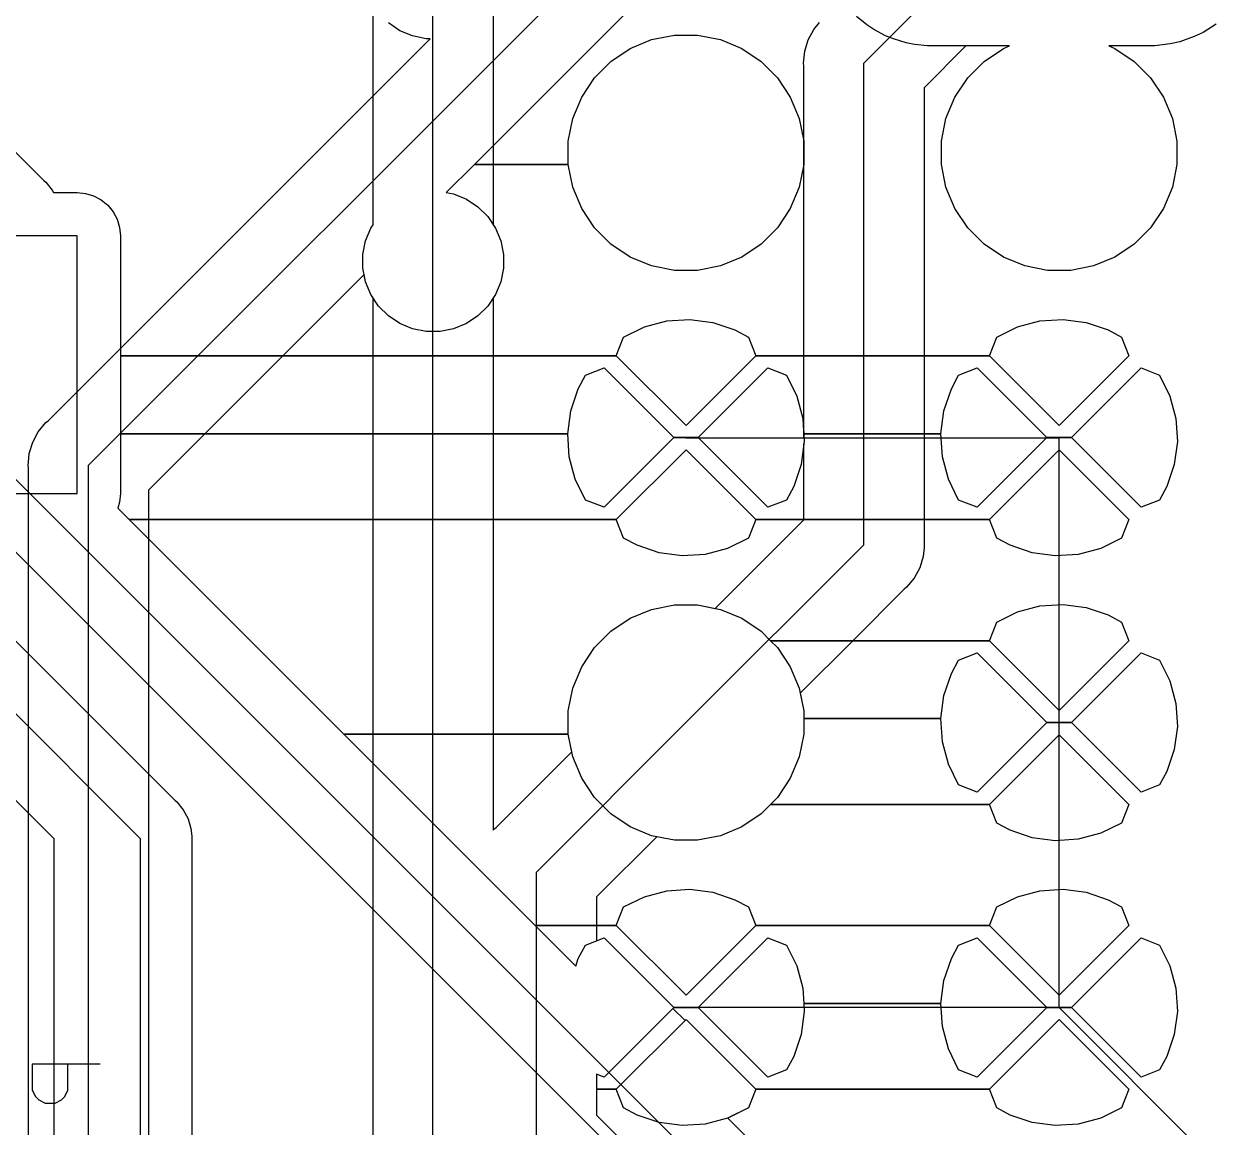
# Model space of a CAD drawing. Extents: x 169 to 33241, y 66 to 35500.
# Drawn here: x 14069 to 20966, y 18074 to 24479 of the extents above; entities that cross this region are included whole.
import ezdxf

# ---------------------------------------------------------------- set-up
doc = ezdxf.new("R2010")
doc.units = 0

msp = doc.modelspace()

# ---------------------------------------------------------------- linework, layer by layer
at = {"layer": 'Layer 1'}
for p, q in [((17912, 25383), (14444, 21916)), ((18944, 24251), (20077, 25383)), ((16444, 23100), (16444, 24800)), ((17742.4, 24721.2), (16684.2, 23663)), ((16096.5, 23312), (16096.5, 24588)), ((16793.4, 24588), (16793.4, 23663)), ((16251.9, 24438.9), (16185.2, 24483.5)), ((18653.8, 24445.7), (18686.5, 24485.5)), ((18961.3, 24473.1), (18901.7, 24522.1)), ((16326.1, 24408.2), (16251.9, 24438.9)), ((18621.5, 24385.2), (18653.8, 24445.7)), ((19002.1, 24445.9), (18961.3, 24473.1)), ((19070.1, 24409.5), (19002.1, 24445.9)), ((20912.6, 24429.1), (20861.6, 24404.3)), ((20912.6, 24429.1), (20861.6, 24404.3)), ((20987.8, 24477.1), (20912.6, 24429.1)), ((20987.8, 24477.1), (20912.6, 24429.1)), ((14210.7, 22175), (16428.2, 24392.5)), ((16404.8, 24392.5), (16326.1, 24408.2)), ((16428.2, 24392.5), (16404.8, 24392.5)), ((17588.7, 24335.6), (17713, 24387.1)), ((17588.7, 24335.6), (17713, 24387.1)), ((17713, 24387.1), (17845, 24413.4)), ((17713, 24387.1), (17845, 24413.4)), ((17845, 24413.4), (17979.5, 24413.4)), ((17845, 24413.4), (17979.5, 24413.4)), ((17979.5, 24413.4), (18111.5, 24387.1)), ((17979.5, 24413.4), (18111.5, 24387.1)), ((18111.5, 24387.1), (18235.8, 24335.6)), ((18111.5, 24387.1), (18235.8, 24335.6)), ((18601.6, 24319.5), (18621.5, 24385.2)), ((19115.4, 24390.7), (19070.1, 24409.5)), ((19189.3, 24368.3), (19115.4, 24390.7)), ((19237.3, 24358.8), (19189.3, 24368.3)), ((19314.1, 24351.2), (19237.3, 24358.8)), ((19536.5, 24350), (19293.4, 24106.9)), ((19338.6, 24350), (19314.1, 24351.2)), ((19788.7, 24350), (19338.6, 24350)), ((19788.7, 24350), (19536.5, 24350)), ((19754.1, 24335.6), (19788.7, 24350)), ((19754.1, 24335.6), (19788.7, 24350)), ((20605.4, 24350), (20366.5, 24350)), ((20366.5, 24350), (20401.2, 24335.6)), ((20605.4, 24350), (20366.5, 24350)), ((20366.5, 24350), (20401.2, 24335.6)), ((20633.7, 24351.6), (20605.4, 24350)), ((20633.7, 24351.6), (20605.4, 24350)), ((20722.4, 24361.7), (20633.7, 24351.6)), ((20722.4, 24361.7), (20633.7, 24351.6)), ((20777.6, 24374.5), (20722.4, 24361.7)), ((20777.6, 24374.5), (20722.4, 24361.7)), ((20861.6, 24404.3), (20777.6, 24374.5)), ((20861.6, 24404.3), (20777.6, 24374.5)), ((17476.8, 24260.9), (17588.7, 24335.6)), ((17476.8, 24260.9), (17588.7, 24335.6)), ((18235.8, 24335.6), (18347.7, 24260.9)), ((18235.8, 24335.6), (18347.7, 24260.9)), ((18594.8, 24251.2), (18601.6, 24319.5)), ((19642.2, 24260.9), (19754.1, 24335.6)), ((19642.2, 24260.9), (19754.1, 24335.6)), ((20401.2, 24335.6), (20513, 24260.9)), ((20401.2, 24335.6), (20513, 24260.9)), ((17381.7, 24165.7), (17476.8, 24260.9)), ((17381.7, 24165.7), (17476.8, 24260.9)), ((18347.7, 24260.9), (18442.8, 24165.7)), ((18347.7, 24260.9), (18442.8, 24165.7)), ((18596.5, 24234.1), (18594.8, 24251.2)), ((18596.5, 22080.5), (18596.5, 24234.1)), ((18944, 21455), (18944, 24251)), ((19547, 24165.7), (19642.2, 24260.9)), ((19547, 24165.7), (19642.2, 24260.9)), ((20513, 24260.9), (20608.2, 24165.7)), ((20513, 24260.9), (20608.2, 24165.7)), ((17306.9, 24053.9), (17381.7, 24165.7)), ((17306.9, 24053.9), (17381.7, 24165.7)), ((18442.8, 24165.7), (18517.6, 24053.9)), ((18442.8, 24165.7), (18517.6, 24053.9)), ((19472.3, 24053.9), (19547, 24165.7)), ((19472.3, 24053.9), (19547, 24165.7)), ((20608.2, 24165.7), (20682.9, 24053.9)), ((20608.2, 24165.7), (20682.9, 24053.9)), ((19293.4, 24106.9), (19293.4, 22551.9)), ((17255.4, 23929.6), (17306.9, 24053.9)), ((17255.4, 23929.6), (17306.9, 24053.9)), ((18517.6, 24053.9), (18569.1, 23929.6)), ((18517.6, 24053.9), (18569.1, 23929.6)), ((19420.8, 23929.6), (19472.3, 24053.9)), ((19420.8, 23929.6), (19472.3, 24053.9)), ((20682.9, 24053.9), (20734.4, 23929.6)), ((20682.9, 24053.9), (20734.4, 23929.6)), ((17229.2, 23797.6), (17255.4, 23929.6)), ((17229.2, 23797.6), (17255.4, 23929.6)), ((18569.1, 23929.6), (18595.3, 23797.6)), ((18569.1, 23929.6), (18595.3, 23797.6)), ((19394.5, 23797.6), (19420.8, 23929.6)), ((19394.5, 23797.6), (19420.8, 23929.6)), ((20734.4, 23929.6), (20760.7, 23797.6)), ((20734.4, 23929.6), (20760.7, 23797.6)), ((13953.5, 23801.2), (14186.3, 23568.4)), ((17229.2, 23663), (17229.2, 23797.6)), ((17229.2, 23663), (17229.2, 23797.6)), ((18595.3, 23797.6), (18595.3, 23663)), ((18595.3, 23797.6), (18595.3, 23663)), ((19394.5, 23663), (19394.5, 23797.6)), ((19394.5, 23663), (19394.5, 23797.6)), ((20760.7, 23797.6), (20760.7, 23663)), ((20760.7, 23797.6), (20760.7, 23663)), ((16684.2, 23663), (16521.4, 23500.3)), ((16684.2, 23663), (17229.2, 23663)), ((17229.2, 23663), (16684.2, 23663)), ((16793.4, 23663), (17229.2, 23663)), ((17229.2, 23663), (16793.4, 23663)), ((16793.4, 23663), (16793.4, 23312)), ((17255.4, 23531.1), (17229.2, 23663)), ((17255.4, 23531.1), (17229.2, 23663)), ((18595.3, 23663), (18569.1, 23531.1)), ((18595.3, 23663), (18569.1, 23531.1)), ((19420.8, 23531.1), (19394.5, 23663)), ((19420.8, 23531.1), (19394.5, 23663)), ((20760.7, 23663), (20734.4, 23531.1)), ((20760.7, 23663), (20734.4, 23531.1)), ((14186.3, 23568.4), (14197.7, 23559.1)), ((14197.7, 23559.1), (14235.1, 23513.5)), ((17306.9, 23406.8), (17255.4, 23531.1)), ((17306.9, 23406.8), (17255.4, 23531.1)), ((18569.1, 23531.1), (18517.6, 23406.8)), ((18569.1, 23531.1), (18517.6, 23406.8)), ((19472.3, 23406.8), (19420.8, 23531.1)), ((19472.3, 23406.8), (19420.8, 23531.1)), ((20734.4, 23531.1), (20682.9, 23406.8)), ((20734.4, 23531.1), (20682.9, 23406.8)), ((14235.1, 23513.5), (14242.7, 23499.2)), ((14242.7, 23499.2), (14378.8, 23499.2)), ((14378.8, 23499.2), (14427.8, 23494.4)), ((14427.8, 23494.4), (14474.9, 23480.1)), ((14474.9, 23480.1), (14518.4, 23456.9)), ((14518.4, 23456.9), (14556.4, 23425.7)), ((16521.4, 23500.3), (16563.8, 23491.8)), ((16563.8, 23491.8), (16638, 23461.1)), ((16638, 23461.1), (16704.7, 23416.5)), ((14556.4, 23425.7), (14587.7, 23387.6)), ((14587.7, 23387.6), (14610.9, 23344.2)), ((16704.7, 23416.5), (16761.4, 23359.8)), ((17381.7, 23294.9), (17306.9, 23406.8)), ((17381.7, 23294.9), (17306.9, 23406.8)), ((18517.6, 23406.8), (18442.8, 23294.9)), ((18517.6, 23406.8), (18442.8, 23294.9)), ((19547, 23294.9), (19472.3, 23406.8)), ((19547, 23294.9), (19472.3, 23406.8)), ((20682.9, 23406.8), (20608.2, 23294.9)), ((20682.9, 23406.8), (20608.2, 23294.9)), ((14610.9, 23344.2), (14625.2, 23297)), ((16083.8, 23293), (16096.5, 23312)), ((16761.4, 23359.8), (16806, 23293)), ((16793.4, 23312), (16806, 23293)), ((14378.8, 23248), (13591.4, 23248)), ((14378.8, 23248), (13591.4, 23248)), ((14378.8, 21752), (14378.8, 23248)), ((14378.8, 21752), (14378.8, 23248)), ((14625.2, 23297), (14630, 23248)), ((14630, 23248), (14630, 22551.9)), ((16053.1, 23218.9), (16083.8, 23293)), ((16806, 23293), (16836.8, 23218.9)), ((16806, 23293), (16836.8, 23218.9)), ((17476.8, 23199.7), (17381.7, 23294.9)), ((17476.8, 23199.7), (17381.7, 23294.9)), ((18442.8, 23294.9), (18347.7, 23199.7)), ((18442.8, 23294.9), (18347.7, 23199.7)), ((19642.2, 23199.7), (19547, 23294.9)), ((19642.2, 23199.7), (19547, 23294.9)), ((20608.2, 23294.9), (20513, 23199.7)), ((20608.2, 23294.9), (20513, 23199.7)), ((16037.5, 23140.1), (16053.1, 23218.9)), ((16836.8, 23218.9), (16852.4, 23140.1)), ((16836.8, 23218.9), (16852.4, 23140.1)), ((17588.7, 23125), (17476.8, 23199.7)), ((17588.7, 23125), (17476.8, 23199.7)), ((18347.7, 23199.7), (18235.8, 23125)), ((18347.7, 23199.7), (18235.8, 23125)), ((19754.1, 23125), (19642.2, 23199.7)), ((19754.1, 23125), (19642.2, 23199.7)), ((20513, 23199.7), (20401.2, 23125)), ((20513, 23199.7), (20401.2, 23125)), ((16037.5, 23059.9), (16037.5, 23140.1)), ((16852.4, 23140.1), (16852.4, 23059.9)), ((16852.4, 23140.1), (16852.4, 23059.9)), ((17713, 23073.5), (17588.7, 23125)), ((17713, 23073.5), (17588.7, 23125)), ((18235.8, 23125), (18111.5, 23073.5)), ((18235.8, 23125), (18111.5, 23073.5)), ((19878.4, 23073.5), (19754.1, 23125)), ((19878.4, 23073.5), (19754.1, 23125)), ((20401.2, 23125), (20276.9, 23073.5)), ((20401.2, 23125), (20276.9, 23073.5)), ((16053.1, 22981.1), (16037.5, 23059.9)), ((16444, 15276), (16444, 23100)), ((16852.4, 23059.9), (16836.8, 22981.1)), ((16852.4, 23059.9), (16836.8, 22981.1)), ((17845, 23047.2), (17713, 23073.5)), ((17845, 23047.2), (17713, 23073.5)), ((17979.5, 23047.2), (17845, 23047.2)), ((17979.5, 23047.2), (17845, 23047.2)), ((18111.5, 23073.5), (17979.5, 23047.2)), ((18111.5, 23073.5), (17979.5, 23047.2)), ((20010.3, 23047.2), (19878.4, 23073.5)), ((20010.3, 23047.2), (19878.4, 23073.5)), ((20144.9, 23047.2), (20010.3, 23047.2)), ((20144.9, 23047.2), (20010.3, 23047.2)), ((20276.9, 23073.5), (20144.9, 23047.2)), ((20276.9, 23073.5), (20144.9, 23047.2)), ((16044.7, 23023.5), (14793.4, 21772.2)), ((16053.1, 22981.1), (16044.7, 23023.5)), ((16083.8, 22907), (16053.1, 22981.1)), ((16083.8, 22907), (16053.1, 22981.1)), ((16836.8, 22981.1), (16806, 22907)), ((16836.8, 22981.1), (16806, 22907)), ((16096.5, 22888), (16083.8, 22907)), ((16128.4, 22840.2), (16083.8, 22907)), ((16806, 22907), (16761.4, 22840.2)), ((16806, 22907), (16793.4, 22888)), ((16096.5, 15293.5), (16096.5, 22888)), ((16185.2, 22783.5), (16128.4, 22840.2)), ((16761.4, 22840.2), (16704.7, 22783.5)), ((16793.4, 22888), (16793.4, 22551.9)), ((16251.9, 22738.9), (16185.2, 22783.5)), ((16704.7, 22783.5), (16638, 22738.9)), ((17801.1, 22754.1), (17935.3, 22762.8)), ((17801.1, 22754.1), (17935.3, 22762.8)), ((17935.3, 22762.8), (18068.7, 22745.1)), ((17935.3, 22762.8), (18068.7, 22745.1)), ((19966.4, 22754.1), (20100.7, 22762.8)), ((19966.4, 22754.1), (20100.7, 22762.8)), ((20100.7, 22762.8), (20234.1, 22745.1)), ((20100.7, 22762.8), (20234.1, 22745.1)), ((16326.1, 22708.2), (16251.9, 22738.9)), ((16404.8, 22692.5), (16326.1, 22708.2)), ((16485.1, 22692.5), (16404.8, 22692.5)), ((16563.8, 22708.2), (16485.1, 22692.5)), ((16638, 22738.9), (16563.8, 22708.2)), ((17550.3, 22660), (17671.1, 22719.4)), ((17550.3, 22660), (17671.1, 22719.4)), ((17671.1, 22719.4), (17801.1, 22754.1)), ((17671.1, 22719.4), (17801.1, 22754.1)), ((18068.7, 22745.1), (18196.1, 22701.7)), ((18068.7, 22745.1), (18196.1, 22701.7)), ((18196.1, 22701.7), (18274.2, 22660)), ((18196.1, 22701.7), (18274.2, 22660)), ((19715.7, 22660), (19836.4, 22719.4)), ((19715.7, 22660), (19836.4, 22719.4)), ((19836.4, 22719.4), (19966.4, 22754.1)), ((19836.4, 22719.4), (19966.4, 22754.1)), ((20234.1, 22745.1), (20361.5, 22701.7)), ((20234.1, 22745.1), (20361.5, 22701.7)), ((20361.5, 22701.7), (20439.5, 22660)), ((20361.5, 22701.7), (20439.5, 22660)), ((17507.9, 22551.9), (17550.3, 22660)), ((17507.9, 22551.9), (17550.3, 22660)), ((18274.2, 22660), (18316.6, 22551.9)), ((18274.2, 22660), (18316.6, 22551.9)), ((19673.2, 22551.9), (19715.7, 22660)), ((19673.2, 22551.9), (19715.7, 22660)), ((20439.5, 22660), (20482, 22551.9)), ((20439.5, 22660), (20482, 22551.9)), ((14630, 22551.9), (17507.9, 22551.9)), ((17507.9, 22551.9), (14630, 22551.9)), ((14630, 22551.9), (14630, 22099.9)), ((16793.4, 22551.9), (17507.9, 22551.9)), ((17507.9, 22551.9), (16793.4, 22551.9)), ((16793.4, 22551.9), (16793.4, 22099.9)), ((17912.3, 22147.5), (17507.9, 22551.9)), ((17912.3, 22147.5), (17507.9, 22551.9)), ((18316.6, 22551.9), (17912.3, 22147.5)), ((18316.6, 22551.9), (17912.3, 22147.5)), ((18316.6, 22551.9), (19673.2, 22551.9)), ((19673.2, 22551.9), (18316.6, 22551.9)), ((19293.4, 22551.9), (19673.2, 22551.9)), ((19673.2, 22551.9), (19293.4, 22551.9)), ((19293.4, 22551.9), (19293.4, 22099.9)), ((20077.6, 22147.5), (19673.2, 22551.9)), ((20077.6, 22147.5), (19673.2, 22551.9)), ((20482, 22551.9), (20077.6, 22147.5)), ((20482, 22551.9), (20077.6, 22147.5)), ((17287.3, 22360.6), (17329.1, 22438.7)), ((17287.3, 22360.6), (17329.1, 22438.7)), ((17329.1, 22438.7), (17437.2, 22481.1)), ((17329.1, 22438.7), (17437.2, 22481.1)), ((17437.2, 22481.1), (17841.6, 22076.8)), ((17437.2, 22481.1), (17841.6, 22076.8)), ((17983, 22076.8), (18387.3, 22481.1)), ((17983, 22076.8), (18387.3, 22481.1)), ((18387.3, 22481.1), (18495.5, 22438.7)), ((18387.3, 22481.1), (18495.5, 22438.7)), ((18495.5, 22438.7), (18554.9, 22318)), ((18495.5, 22438.7), (18554.9, 22318)), ((19452.7, 22360.6), (19494.4, 22438.7)), ((19452.7, 22360.6), (19494.4, 22438.7)), ((19494.4, 22438.7), (19602.5, 22481.1)), ((19494.4, 22438.7), (19602.5, 22481.1)), ((19602.5, 22481.1), (20006.9, 22076.8)), ((19602.5, 22481.1), (20006.9, 22076.8)), ((20148.3, 22076.8), (20552.7, 22481.1)), ((20148.3, 22076.8), (20552.7, 22481.1)), ((20552.7, 22481.1), (20660.8, 22438.7)), ((20552.7, 22481.1), (20660.8, 22438.7)), ((20660.8, 22438.7), (20720.2, 22318)), ((20660.8, 22438.7), (20720.2, 22318)), ((17244, 22233.2), (17287.3, 22360.6)), ((17244, 22233.2), (17287.3, 22360.6)), ((19409.3, 22233.2), (19452.7, 22360.6)), ((19409.3, 22233.2), (19452.7, 22360.6)), ((18554.9, 22318), (18589.6, 22188)), ((18554.9, 22318), (18589.6, 22188)), ((20720.2, 22318), (20754.9, 22188)), ((20720.2, 22318), (20754.9, 22188)), ((17226.3, 22099.9), (17244, 22233.2)), ((17226.3, 22099.9), (17244, 22233.2)), ((19391.6, 22099.9), (19409.3, 22233.2)), ((19391.6, 22099.9), (19409.3, 22233.2)), ((14153.8, 22111), (14197.4, 22164.1)), ((14197.4, 22164.1), (14210.7, 22175)), ((18589.6, 22188), (18596.5, 22080.5)), ((18589.6, 22188), (18595.3, 22099.9)), ((20754.9, 22188), (20763.6, 22053.7)), ((20754.9, 22188), (20763.6, 22053.7)), ((14121.5, 22050.5), (14153.8, 22111)), ((14630, 22099.9), (17226.3, 22099.9)), ((17226.3, 22099.9), (14630, 22099.9)), ((14630, 22099.9), (14630, 21752)), ((16793.4, 22099.9), (17226.3, 22099.9)), ((17226.3, 22099.9), (16793.4, 22099.9)), ((16793.4, 22099.9), (16793.4, 21601.7)), ((17235, 21965.6), (17226.3, 22099.9)), ((17235, 21965.6), (17226.3, 22099.9)), ((17841.6, 22076.8), (17437.2, 21672.4)), ((17841.6, 22076.8), (17437.2, 21672.4)), ((17841.6, 22076.8), (17983, 22076.8)), ((17983, 22076.8), (17841.6, 22076.8)), ((17912, 22076), (18524, 22076)), ((18387.3, 21672.4), (17983, 22076.8)), ((18387.3, 21672.4), (17983, 22076.8)), ((18524, 22076), (20077, 22076)), ((18595.3, 22099.9), (19391.6, 22099.9)), ((19391.6, 22099.9), (18595.3, 22099.9)), ((18595.3, 22099.9), (18598.2, 22053.7)), ((19293.4, 22099.9), (19391.6, 22099.9)), ((19391.6, 22099.9), (19293.4, 22099.9)), ((19293.4, 22099.9), (19293.4, 21601.7)), ((19400.3, 21965.6), (19391.6, 22099.9)), ((19400.3, 21965.6), (19391.6, 22099.9)), ((20006.9, 22076.8), (19602.5, 21672.4)), ((20006.9, 22076.8), (19602.5, 21672.4)), ((20006.9, 22076.8), (20148.3, 22076.8)), ((20148.3, 22076.8), (20006.9, 22076.8)), ((20006.9, 22076.8), (20148.3, 22076.8)), ((20148.3, 22076.8), (20006.9, 22076.8)), ((20077, 20423), (20077, 22076)), ((20552.7, 21672.4), (20148.3, 22076.8)), ((20552.7, 21672.4), (20148.3, 22076.8)), ((14101.6, 21984.8), (14121.5, 22050.5)), ((17507.9, 21601.7), (17912.3, 22006.1)), ((17507.9, 21601.7), (17912.3, 22006.1)), ((17912.3, 22006.1), (18316.6, 21601.7)), ((17912.3, 22006.1), (18316.6, 21601.7)), ((18598.2, 22053.7), (18580.6, 21920.3)), ((18596.5, 22040.6), (18580.6, 21920.3)), ((18596.5, 21600.2), (18596.5, 22040.6)), ((19673.2, 21601.7), (20077.6, 22006.1)), ((19673.2, 21601.7), (20077.6, 22006.1)), ((20077.6, 22006.1), (20482, 21601.7)), ((20077.6, 22006.1), (20482, 21601.7)), ((20763.6, 22053.7), (20745.9, 21920.3)), ((20763.6, 22053.7), (20745.9, 21920.3)), ((14094.8, 21916.5), (14096.5, 21933.6)), ((14096.5, 21933.7), (14101.6, 21984.8)), ((14096.5, 21933.6), (14096.5, 21933.7)), ((17269.7, 21835.6), (17235, 21965.6)), ((17269.7, 21835.6), (17235, 21965.6)), ((19435, 21835.6), (19400.3, 21965.6)), ((19435, 21835.6), (19400.3, 21965.6)), ((13985, 21873), (18742, 17116)), ((14096.5, 21899.4), (14094.8, 21916.5)), ((14096.5, 9805.2), (14096.5, 21899.4)), ((14444, 21916), (14444, 3200)), ((18580.6, 21920.3), (18537.2, 21792.9)), ((18580.6, 21920.3), (18537.2, 21792.9)), ((20745.9, 21920.3), (20702.6, 21792.9)), ((20745.9, 21920.3), (20702.6, 21792.9)), ((17329.1, 21714.9), (17269.7, 21835.6)), ((17329.1, 21714.9), (17269.7, 21835.6)), ((19494.4, 21714.9), (19435, 21835.6)), ((19494.4, 21714.9), (19435, 21835.6)), ((13591.4, 21752), (14378.8, 21752)), ((13591.4, 21752), (14378.8, 21752)), ((14630, 21752), (14625.2, 21703)), ((14793.4, 21772.2), (14793.4, 10222.3)), ((18537.2, 21792.9), (18495.5, 21714.9)), ((18537.2, 21792.9), (18495.5, 21714.9)), ((20702.6, 21792.9), (20660.8, 21714.9)), ((20702.6, 21792.9), (20660.8, 21714.9)), ((14625.2, 21703), (14614.4, 21667.5)), ((14614.4, 21667.5), (14680.2, 21601.7)), ((17437.2, 21672.4), (17329.1, 21714.9)), ((17437.2, 21672.4), (17329.1, 21714.9)), ((18495.5, 21714.9), (18387.3, 21672.4)), ((18495.5, 21714.9), (18387.3, 21672.4)), ((19602.5, 21672.4), (19494.4, 21714.9)), ((19602.5, 21672.4), (19494.4, 21714.9)), ((20660.8, 21714.9), (20552.7, 21672.4)), ((20660.8, 21714.9), (20552.7, 21672.4)), ((13294.2, 21623.9), (14946.1, 19972)), ((14680.2, 21601.7), (17507.9, 21601.7)), ((17507.9, 21601.7), (14680.2, 21601.7)), ((14680.2, 21601.7), (15925.9, 20356)), ((16793.4, 21601.7), (17507.9, 21601.7)), ((17507.9, 21601.7), (16793.4, 21601.7)), ((16793.4, 21601.7), (16793.4, 19798.6)), ((17550.3, 21493.6), (17507.9, 21601.7)), ((17550.3, 21493.6), (17507.9, 21601.7)), ((18082.2, 21085.9), (18596.5, 21600.2)), ((18316.6, 21601.7), (18274.2, 21493.6)), ((18316.6, 21601.7), (18274.2, 21493.6)), ((18316.6, 21601.7), (19673.2, 21601.7)), ((19673.2, 21601.7), (18316.6, 21601.7)), ((19293.4, 21601.7), (19673.2, 21601.7)), ((19673.2, 21601.7), (19293.4, 21601.7)), ((19293.4, 21601.7), (19293.4, 21473)), ((19715.7, 21493.6), (19673.2, 21601.7)), ((19715.7, 21493.6), (19673.2, 21601.7)), ((20482, 21601.7), (20439.5, 21493.6)), ((20482, 21601.7), (20439.5, 21493.6)), ((12494, 21500), (14244, 19750)), ((12994, 21500), (14744, 19750)), ((17677.4, 17758.2), (13934.8, 21500.8)), ((17628.4, 21451.8), (17550.3, 21493.6)), ((17628.4, 21451.8), (17550.3, 21493.6)), ((17755.8, 21408.5), (17628.4, 21451.8)), ((17755.8, 21408.5), (17628.4, 21451.8)), ((17912, 20423), (18944, 21455)), ((18274.2, 21493.6), (18153.4, 21434.2)), ((18274.2, 21493.6), (18153.4, 21434.2)), ((19293.4, 21473), (19295, 21455.9)), ((19295, 21455.9), (19293.4, 21438.8)), ((19793.8, 21451.8), (19715.7, 21493.6)), ((19793.8, 21451.8), (19715.7, 21493.6)), ((19921.1, 21408.5), (19793.8, 21451.8)), ((19921.1, 21408.5), (19793.8, 21451.8)), ((20439.5, 21493.6), (20318.8, 21434.2)), ((20439.5, 21493.6), (20318.8, 21434.2)), ((17889.2, 21390.8), (17755.8, 21408.5)), ((17889.2, 21390.8), (17755.8, 21408.5)), ((18023.4, 21399.5), (17889.2, 21390.8)), ((18023.4, 21399.5), (17889.2, 21390.8)), ((18153.4, 21434.2), (18023.4, 21399.5)), ((18153.4, 21434.2), (18023.4, 21399.5)), ((19288.3, 21387.6), (19268.4, 21321.9)), ((19293.4, 21438.8), (19288.3, 21387.6)), ((19293.4, 21438.8), (19293.4, 21438.8)), ((20054.5, 21390.8), (19921.1, 21408.5)), ((20054.5, 21390.8), (19921.1, 21408.5)), ((20188.8, 21399.5), (20054.5, 21390.8)), ((20188.8, 21399.5), (20054.5, 21390.8)), ((20318.8, 21434.2), (20188.8, 21399.5)), ((20318.8, 21434.2), (20188.8, 21399.5)), ((19268.4, 21321.9), (19236, 21261.4)), ((19236, 21261.4), (19192.5, 21208.3)), ((19179.2, 21197.4), (18880.1, 20898.3)), ((19192.5, 21208.3), (19179.2, 21197.4)), ((17713, 21080), (17845, 21106.3)), ((17713, 21080), (17845, 21106.3)), ((17845, 21106.3), (17979.5, 21106.3)), ((17845, 21106.3), (17979.5, 21106.3)), ((17979.5, 21106.3), (18082.2, 21085.9)), ((17979.5, 21106.3), (18111.5, 21080)), ((19966.4, 21100.5), (20100.7, 21109.2)), ((19966.4, 21100.5), (20100.7, 21109.2)), ((20100.7, 21109.2), (20234.1, 21091.5)), ((20100.7, 21109.2), (20234.1, 21091.5)), ((17588.7, 21028.6), (17713, 21080)), ((17588.7, 21028.6), (17713, 21080)), ((18111.5, 21080), (18235.8, 21028.6)), ((19715.7, 21006.4), (19836.4, 21065.8)), ((19715.7, 21006.4), (19836.4, 21065.8)), ((19836.4, 21065.8), (19966.4, 21100.5)), ((19836.4, 21065.8), (19966.4, 21100.5)), ((20234.1, 21091.5), (20361.5, 21048.2)), ((20234.1, 21091.5), (20361.5, 21048.2)), ((20361.5, 21048.2), (20439.5, 21006.4)), ((20361.5, 21048.2), (20439.5, 21006.4)), ((17476.8, 20953.8), (17588.7, 21028.6)), ((17476.8, 20953.8), (17588.7, 21028.6)), ((18235.8, 21028.6), (18347.7, 20953.8)), ((19673.2, 20898.3), (19715.7, 21006.4)), ((19673.2, 20898.3), (19715.7, 21006.4)), ((20439.5, 21006.4), (20482, 20898.3)), ((20439.5, 21006.4), (20482, 20898.3)), ((17381.7, 20858.7), (17476.8, 20953.8)), ((17381.7, 20858.7), (17476.8, 20953.8)), ((18347.7, 20953.8), (18403.2, 20898.3)), ((18403.2, 20898.3), (19673.2, 20898.3)), ((19673.2, 20898.3), (18403.2, 20898.3)), ((18403.2, 20898.3), (18442.8, 20858.7)), ((18880.1, 20898.3), (18574.9, 20593.1)), ((18880.1, 20898.3), (19673.2, 20898.3)), ((19673.2, 20898.3), (18880.1, 20898.3)), ((20077.6, 20493.9), (19673.2, 20898.3)), ((20077.6, 20493.9), (19673.2, 20898.3)), ((20482, 20898.3), (20077.6, 20493.9)), ((20482, 20898.3), (20077.6, 20493.9)), ((17306.9, 20746.8), (17381.7, 20858.7)), ((17306.9, 20746.8), (17381.7, 20858.7)), ((18442.8, 20858.7), (18517.6, 20746.8)), ((19494.4, 20785.1), (19602.5, 20827.6)), ((19494.4, 20785.1), (19602.5, 20827.6)), ((19602.5, 20827.6), (20006.9, 20423.2)), ((19602.5, 20827.6), (20006.9, 20423.2)), ((20148.3, 20423.2), (20552.7, 20827.6)), ((20148.3, 20423.2), (20552.7, 20827.6)), ((20552.7, 20827.6), (20660.8, 20785.1)), ((20552.7, 20827.6), (20660.8, 20785.1)), ((19452.7, 20707.1), (19494.4, 20785.1)), ((19452.7, 20707.1), (19494.4, 20785.1)), ((20660.8, 20785.1), (20720.2, 20664.4)), ((20660.8, 20785.1), (20720.2, 20664.4)), ((17255.4, 20622.5), (17306.9, 20746.8)), ((17255.4, 20622.5), (17306.9, 20746.8)), ((18517.6, 20746.8), (18569.1, 20622.5)), ((19409.3, 20579.7), (19452.7, 20707.1)), ((19409.3, 20579.7), (19452.7, 20707.1)), ((17229.2, 20490.5), (17255.4, 20622.5)), ((17229.2, 20490.5), (17255.4, 20622.5)), ((18569.1, 20622.5), (18595.3, 20490.5)), ((20720.2, 20664.4), (20754.9, 20534.4)), ((20720.2, 20664.4), (20754.9, 20534.4)), ((18574.9, 20593.1), (18595.3, 20490.5)), ((19391.6, 20446.3), (19409.3, 20579.7)), ((19391.6, 20446.3), (19409.3, 20579.7)), ((17229.2, 20356), (17229.2, 20490.5)), ((17229.2, 20356), (17229.2, 20490.5)), ((18595.3, 20490.5), (18595.3, 20446.3)), ((18595.3, 20490.5), (18595.3, 20446.3)), ((20754.9, 20534.4), (20763.6, 20400.1)), ((20754.9, 20534.4), (20763.6, 20400.1)), ((17044, 19555), (17912, 20423)), ((18595.3, 20446.3), (19391.6, 20446.3)), ((19391.6, 20446.3), (18595.3, 20446.3)), ((18595.3, 20446.3), (18595.3, 20356)), ((18595.3, 20446.3), (19391.6, 20446.3)), ((19391.6, 20446.3), (18595.3, 20446.3)), ((18595.3, 20446.3), (18595.3, 20356)), ((19400.3, 20312), (19391.6, 20446.3)), ((19400.3, 20312), (19391.6, 20446.3)), ((20006.9, 20423.2), (19602.5, 20018.9)), ((20006.9, 20423.2), (19602.5, 20018.9)), ((20006.9, 20423.2), (20148.3, 20423.2)), ((20148.3, 20423.2), (20006.9, 20423.2)), ((20006.9, 20423.2), (20148.3, 20423.2)), ((20148.3, 20423.2), (20006.9, 20423.2)), ((20077, 18769), (20077, 20423)), ((20552.7, 20018.9), (20148.3, 20423.2)), ((20552.7, 20018.9), (20148.3, 20423.2)), ((15925.9, 20356), (17229.2, 20356)), ((17229.2, 20356), (15925.9, 20356)), ((15925.9, 20356), (17037.1, 19244.8)), ((17249.6, 20253.3), (17229.2, 20356)), ((17255.4, 20224), (17229.2, 20356)), ((18595.3, 20356), (18569.1, 20224)), ((18595.3, 20356), (18569.1, 20224)), ((19673.2, 19948.1), (20077.6, 20352.5)), ((19673.2, 19948.1), (20077.6, 20352.5)), ((20077.6, 20352.5), (20482, 19948.1)), ((20077.6, 20352.5), (20482, 19948.1)), ((20763.6, 20400.1), (20745.9, 20266.8)), ((20763.6, 20400.1), (20745.9, 20266.8)), ((19435, 20182), (19400.3, 20312)), ((19435, 20182), (19400.3, 20312)), ((16810.7, 19814.4), (17249.6, 20253.3)), ((17306.9, 20099.7), (17255.4, 20224)), ((18569.1, 20224), (18517.6, 20099.7)), ((18569.1, 20224), (18517.6, 20099.7)), ((20745.9, 20266.8), (20702.6, 20139.4)), ((20745.9, 20266.8), (20702.6, 20139.4)), ((19494.4, 20061.3), (19435, 20182)), ((19494.4, 20061.3), (19435, 20182)), ((20702.6, 20139.4), (20660.8, 20061.3)), ((20702.6, 20139.4), (20660.8, 20061.3)), ((17381.7, 19987.8), (17306.9, 20099.7)), ((18517.6, 20099.7), (18442.8, 19987.8)), ((18517.6, 20099.7), (18442.8, 19987.8)), ((19602.5, 20018.9), (19494.4, 20061.3)), ((19602.5, 20018.9), (19494.4, 20061.3)), ((20660.8, 20061.3), (20552.7, 20018.9)), ((20660.8, 20061.3), (20552.7, 20018.9)), ((14946.1, 19972), (14957.5, 19962.6)), ((14957.5, 19962.6), (14994.9, 19917)), ((17476.8, 19892.7), (17381.7, 19987.8)), ((18403.2, 19948.1), (18347.7, 19892.7)), ((18403.2, 19948.1), (18347.7, 19892.7)), ((18442.8, 19987.8), (18403.2, 19948.1)), ((18442.8, 19987.8), (18403.2, 19948.1)), ((18403.2, 19948.1), (19673.2, 19948.1)), ((19673.2, 19948.1), (18403.2, 19948.1)), ((18403.2, 19948.1), (19673.2, 19948.1)), ((19673.2, 19948.1), (18403.2, 19948.1)), ((19715.7, 19840), (19673.2, 19948.1)), ((19715.7, 19840), (19673.2, 19948.1)), ((20482, 19948.1), (20439.5, 19840)), ((20482, 19948.1), (20439.5, 19840)), ((14994.9, 19917), (15022.7, 19865.1)), ((15022.7, 19865.1), (15039.8, 19808.7)), ((17588.7, 19817.9), (17476.8, 19892.7)), ((18347.7, 19892.7), (18235.8, 19817.9)), ((18347.7, 19892.7), (18235.8, 19817.9)), ((15039.8, 19808.7), (15044.2, 19764.7)), ((16793.4, 19798.6), (16797.4, 19803.5)), ((16797.4, 19803.5), (16810.7, 19814.4)), ((17713, 19766.4), (17588.7, 19817.9)), ((18235.8, 19817.9), (18111.5, 19766.4)), ((18235.8, 19817.9), (18111.5, 19766.4)), ((19793.8, 19798.3), (19715.7, 19840)), ((19793.8, 19798.3), (19715.7, 19840)), ((19921.1, 19754.9), (19793.8, 19798.3)), ((19921.1, 19754.9), (19793.8, 19798.3)), ((20439.5, 19840), (20318.8, 19780.6)), ((20439.5, 19840), (20318.8, 19780.6)), ((14244, 19750), (14244, 13250)), ((14744, 19750), (14744, 13000)), ((15044.2, 19764.7), (15044.2, 19764.7)), ((15044.2, 19764.7), (15045.6, 19750)), ((15045.6, 19750), (15044.2, 19735.3)), ((15044.2, 19735.3), (15044.2, 15937.7)), ((17742.4, 19760.6), (17393.4, 19411.6)), ((17845, 19740.2), (17713, 19766.4)), ((17845, 19740.2), (17742.4, 19760.6)), ((17979.5, 19740.2), (17845, 19740.2)), ((17979.5, 19740.2), (17845, 19740.2)), ((18111.5, 19766.4), (17979.5, 19740.2)), ((18111.5, 19766.4), (17979.5, 19740.2)), ((20054.5, 19737.2), (19921.1, 19754.9)), ((20054.5, 19737.2), (19921.1, 19754.9)), ((20188.8, 19745.9), (20054.5, 19737.2)), ((20188.8, 19745.9), (20054.5, 19737.2)), ((20318.8, 19780.6), (20188.8, 19745.9)), ((20318.8, 19780.6), (20188.8, 19745.9)), ((17044, 18000), (17044, 19555)), ((17801.1, 19447), (17935.3, 19455.7)), ((17801.1, 19447), (17935.3, 19455.7)), ((17935.3, 19455.7), (18068.7, 19438)), ((17935.3, 19455.7), (18068.7, 19438)), ((19966.4, 19447), (20100.7, 19455.7)), ((19966.4, 19447), (20100.7, 19455.7)), ((20100.7, 19455.7), (20234.1, 19438)), ((20100.7, 19455.7), (20234.1, 19438)), ((17393.4, 19411.6), (17393.4, 19244.8)), ((17550.3, 19352.9), (17671.1, 19412.3)), ((17550.3, 19352.9), (17671.1, 19412.3)), ((17671.1, 19412.3), (17801.1, 19447)), ((17671.1, 19412.3), (17801.1, 19447)), ((18068.7, 19438), (18196.1, 19394.6)), ((18068.7, 19438), (18196.1, 19394.6)), ((18196.1, 19394.6), (18274.2, 19352.9)), ((18196.1, 19394.6), (18274.2, 19352.9)), ((19715.7, 19352.9), (19836.4, 19412.3)), ((19715.7, 19352.9), (19836.4, 19412.3)), ((19836.4, 19412.3), (19966.4, 19447)), ((19836.4, 19412.3), (19966.4, 19447)), ((20234.1, 19438), (20361.5, 19394.6)), ((20234.1, 19438), (20361.5, 19394.6)), ((20361.5, 19394.6), (20439.5, 19352.9)), ((20361.5, 19394.6), (20439.5, 19352.9)), ((17507.9, 19244.8), (17550.3, 19352.9)), ((17507.9, 19244.8), (17550.3, 19352.9)), ((18274.2, 19352.9), (18316.6, 19244.8)), ((18274.2, 19352.9), (18316.6, 19244.8)), ((19673.2, 19244.8), (19715.7, 19352.9)), ((19673.2, 19244.8), (19715.7, 19352.9)), ((20439.5, 19352.9), (20482, 19244.8)), ((20439.5, 19352.9), (20482, 19244.8)), ((17037.1, 19244.8), (17507.9, 19244.8)), ((17507.9, 19244.8), (17037.1, 19244.8)), ((17037.1, 19244.8), (17272.3, 19009.5)), ((17393.4, 19244.8), (17507.9, 19244.8)), ((17507.9, 19244.8), (17393.4, 19244.8)), ((17393.4, 19244.8), (17393.4, 19156.9)), ((17912.3, 18840.4), (17507.9, 19244.8)), ((17912.3, 18840.4), (17507.9, 19244.8)), ((18316.6, 19244.8), (17912.3, 18840.4)), ((18316.6, 19244.8), (17912.3, 18840.4)), ((18316.6, 19244.8), (19673.2, 19244.8)), ((19673.2, 19244.8), (18316.6, 19244.8)), ((18316.6, 19244.8), (19673.2, 19244.8)), ((19673.2, 19244.8), (18316.6, 19244.8)), ((20077.6, 18840.4), (19673.2, 19244.8)), ((20077.6, 18840.4), (19673.2, 19244.8)), ((20482, 19244.8), (20077.6, 18840.4)), ((20482, 19244.8), (20077.6, 18840.4)), ((17329.1, 19131.6), (17437.2, 19174.1)), ((17393.4, 19156.9), (17437.2, 19174.1)), ((17437.2, 19174.1), (17841.6, 18769.7)), ((17437.2, 19174.1), (17841.6, 18769.7)), ((17983, 18769.7), (18387.3, 19174.1)), ((17983, 18769.7), (18387.3, 19174.1)), ((18387.3, 19174.1), (18495.5, 19131.6)), ((18387.3, 19174.1), (18495.5, 19131.6)), ((19494.4, 19131.6), (19602.5, 19174.1)), ((19494.4, 19131.6), (19602.5, 19174.1)), ((19602.5, 19174.1), (20006.9, 18769.7)), ((19602.5, 19174.1), (20006.9, 18769.7)), ((20148.3, 18769.7), (20552.7, 19174.1)), ((20148.3, 18769.7), (20552.7, 19174.1)), ((20552.7, 19174.1), (20660.8, 19131.6)), ((20552.7, 19174.1), (20660.8, 19131.6)), ((17287.3, 19053.5), (17329.1, 19131.6)), ((18495.5, 19131.6), (18554.9, 19010.9)), ((18495.5, 19131.6), (18554.9, 19010.9)), ((19452.7, 19053.5), (19494.4, 19131.6)), ((19452.7, 19053.5), (19494.4, 19131.6)), ((20660.8, 19131.6), (20720.2, 19010.9)), ((20660.8, 19131.6), (20720.2, 19010.9)), ((17272.3, 19009.5), (17287.3, 19053.5)), ((19409.3, 18926.2), (19452.7, 19053.5)), ((19409.3, 18926.2), (19452.7, 19053.5)), ((18554.9, 19010.9), (18589.6, 18880.9)), ((18554.9, 19010.9), (18589.6, 18880.9)), ((20720.2, 19010.9), (20754.9, 18880.9)), ((20720.2, 19010.9), (20754.9, 18880.9)), ((19391.6, 18792.8), (19409.3, 18926.2)), ((19391.6, 18792.8), (19409.3, 18926.2)), ((18589.6, 18880.9), (18595.3, 18792.8)), ((18589.6, 18880.9), (18595.3, 18792.8)), ((20754.9, 18880.9), (20763.6, 18746.6)), ((20754.9, 18880.9), (20763.6, 18746.6)), ((17841.6, 18769.7), (17437.2, 18365.3)), ((17841.6, 18769.7), (17836, 18764.1)), ((17836, 18764.1), (17906.7, 18693.4)), ((17841.6, 18769.7), (17983, 18769.7)), ((17983, 18769.7), (17841.6, 18769.7)), ((17841.6, 18769.7), (17983, 18769.7)), ((17983, 18769.7), (17841.6, 18769.7)), ((20077, 18769), (17912, 18769)), ((18387.3, 18365.3), (17983, 18769.7)), ((18387.3, 18365.3), (17983, 18769.7)), ((18595.3, 18792.8), (19391.6, 18792.8)), ((19391.6, 18792.8), (18595.3, 18792.8)), ((18595.3, 18792.8), (18598.2, 18746.6)), ((18595.3, 18792.8), (19391.6, 18792.8)), ((19391.6, 18792.8), (18595.3, 18792.8)), ((18595.3, 18792.8), (18598.2, 18746.6)), ((19400.3, 18658.5), (19391.6, 18792.8)), ((19400.3, 18658.5), (19391.6, 18792.8)), ((20006.9, 18769.7), (19602.5, 18365.3)), ((20006.9, 18769.7), (19602.5, 18365.3)), ((20006.9, 18769.7), (20148.3, 18769.7)), ((20148.3, 18769.7), (20006.9, 18769.7)), ((20006.9, 18769.7), (20148.3, 18769.7)), ((20148.3, 18769.7), (20006.9, 18769.7)), ((20944, 17902), (20077, 18769)), ((20552.7, 18365.3), (20148.3, 18769.7)), ((20552.7, 18365.3), (20148.3, 18769.7)), ((17507.9, 18294.6), (17912.3, 18699)), ((17906.7, 18693.4), (17912.3, 18699)), ((17912.3, 18699), (18316.6, 18294.6)), ((17912.3, 18699), (18316.6, 18294.6)), ((18598.2, 18746.6), (18580.6, 18613.2)), ((18598.2, 18746.6), (18580.6, 18613.2)), ((19673.2, 18294.6), (20077.6, 18699)), ((19673.2, 18294.6), (20077.6, 18699)), ((20077.6, 18699), (20482, 18294.6)), ((20077.6, 18699), (20482, 18294.6)), ((20763.6, 18746.6), (20745.9, 18613.2)), ((20763.6, 18746.6), (20745.9, 18613.2)), ((19435, 18528.5), (19400.3, 18658.5)), ((19435, 18528.5), (19400.3, 18658.5)), ((18580.6, 18613.2), (18537.2, 18485.8)), ((18580.6, 18613.2), (18537.2, 18485.8)), ((20745.9, 18613.2), (20702.6, 18485.8)), ((20745.9, 18613.2), (20702.6, 18485.8)), ((18537.2, 18485.8), (18495.5, 18407.8)), ((18537.2, 18485.8), (18495.5, 18407.8)), ((19494.4, 18407.8), (19435, 18528.5)), ((19494.4, 18407.8), (19435, 18528.5)), ((20702.6, 18485.8), (20660.8, 18407.8)), ((20702.6, 18485.8), (20660.8, 18407.8)), ((14513, 18440), (14119, 18440)), ((14119, 18440), (14119, 18290)), ((14326, 18290), (14326, 18440)), ((17437.2, 18365.3), (17393.4, 18382.5)), ((17393.4, 18382.5), (17393.4, 18294.6)), ((18495.5, 18407.8), (18387.3, 18365.3)), ((18495.5, 18407.8), (18387.3, 18365.3)), ((19602.5, 18365.3), (19494.4, 18407.8)), ((19602.5, 18365.3), (19494.4, 18407.8)), ((20660.8, 18407.8), (20552.7, 18365.3)), ((20660.8, 18407.8), (20552.7, 18365.3)), ((14119, 18290), (14138, 18253)), ((14307, 18253), (14326, 18290)), ((17393.4, 18294.6), (17507.9, 18294.6)), ((17507.9, 18294.6), (17393.4, 18294.6)), ((17393.4, 18294.6), (17393.4, 18144.3)), ((17550.3, 18186.5), (17507.9, 18294.6)), ((18316.6, 18294.6), (18274.2, 18186.5)), ((18316.6, 18294.6), (18274.2, 18186.5)), ((18316.6, 18294.6), (19673.2, 18294.6)), ((19673.2, 18294.6), (18316.6, 18294.6)), ((18316.6, 18294.6), (19673.2, 18294.6)), ((19673.2, 18294.6), (18316.6, 18294.6)), ((19715.7, 18186.5), (19673.2, 18294.6)), ((19715.7, 18186.5), (19673.2, 18294.6)), ((20482, 18294.6), (20439.5, 18186.5)), ((20482, 18294.6), (20439.5, 18186.5)), ((14138, 18253), (14157, 18234)), ((14157, 18234), (14194, 18215)), ((14194, 18215), (14251, 18215)), ((14251, 18215), (14288, 18234)), ((14288, 18234), (14307, 18253)), ((17393.4, 18144.3), (17713.5, 17824.2)), ((17628.4, 18144.7), (17550.3, 18186.5)), ((17755.8, 18101.4), (17628.4, 18144.7)), ((18274.2, 18186.5), (18153.4, 18127.1)), ((18274.2, 18186.5), (18154.3, 18127.5)), ((19793.8, 18144.7), (19715.7, 18186.5)), ((19793.8, 18144.7), (19715.7, 18186.5)), ((19921.1, 18101.4), (19793.8, 18144.7)), ((19921.1, 18101.4), (19793.8, 18144.7)), ((20439.5, 18186.5), (20318.8, 18127.1)), ((20439.5, 18186.5), (20318.8, 18127.1)), ((17889.2, 18083.7), (17755.8, 18101.4)), ((18023.4, 18092.4), (17889.2, 18083.7)), ((18153.4, 18127.1), (18023.4, 18092.4)), ((18154.3, 18127.5), (18866.5, 17415.4)), ((20054.5, 18083.7), (19921.1, 18101.4)), ((20054.5, 18083.7), (19921.1, 18101.4)), ((20188.8, 18092.4), (20054.5, 18083.7)), ((20188.8, 18092.4), (20054.5, 18083.7)), ((20318.8, 18127.1), (20188.8, 18092.4)), ((20318.8, 18127.1), (20188.8, 18092.4))]:
    msp.add_line(p, q, dxfattribs=at)

doc.saveas('drawing.dxf')
